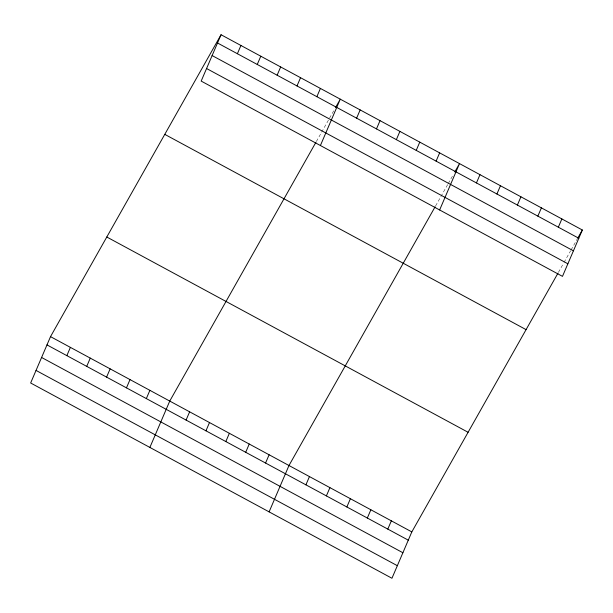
<?xml version="1.0" encoding="UTF-8"?>
<svg xmlns="http://www.w3.org/2000/svg" width="613" height="613" viewBox="0 0 613 613"><rect width="100%" height="100%" fill="white"/><g stroke="black" fill="none" stroke-linecap="round" stroke-linejoin="round"><path stroke-width="0.46" stroke-dasharray="3.06 2.3" d="M316.362 141.511L334.185 109.965M435.59 205.953L447.781 184.367M448.256 183.532L452.946 175.234M558.435 272.348L563.592 263.215M564.06 262.379L570.626 250.755M571.094 249.928L577.193 239.131"/><path stroke-width="0.92" d="M221.048 34.734L201.179 81.092L562.481 276.363L582.35 230.005L221.048 34.734L50.519 336.637L30.65 382.995L391.952 578.266L411.821 531.908L557.968 273.176M66.855 355.632L70.388 347.379M86.724 366.375L90.264 358.115M237.384 53.729L240.924 45.469M106.593 377.11L110.133 368.857M257.253 64.465L260.793 56.212M126.47 387.853L130.002 379.6M277.13 75.207L280.662 66.955M146.338 398.596L149.879 390.335M296.999 85.95L300.539 77.69M149.879 447.436L169.747 401.078L315.894 142.346M316.867 96.685L320.407 88.433M186.084 420.074L189.624 411.821M320.407 145.534L340.276 99.168L335.587 107.474M205.953 430.816L209.493 422.556M356.613 118.163L360.153 109.911M225.822 441.552L229.362 433.299M376.482 128.906L380.022 120.654M245.698 452.294L249.238 444.034M396.358 139.649L399.891 131.389M265.567 463.03L269.107 454.777M416.227 150.384L419.767 142.132M269.107 511.878L288.976 465.52L435.123 206.78M436.096 161.127L439.636 152.867M305.91 484.837L309.45 476.585M439.636 209.968L459.505 163.61L454.815 171.916M326.384 495.902L329.924 487.649M476.447 182.935L479.979 174.674M346.858 506.966L350.398 498.714M496.921 193.999L500.453 185.739M367.333 518.031L370.873 509.778M517.387 205.064L520.927 196.804M387.807 529.096L391.347 520.843M537.862 216.128L541.402 207.868M558.336 227.193L561.876 218.933M577.661 238.304L582.35 230.005M217.515 42.987L578.81 238.258M212.121 55.561L573.423 250.832M206.573 68.518L567.868 263.789M164.774 134.362L526.077 329.633M106.792 237.009L468.094 432.28M50.519 336.637L411.821 531.908M46.979 344.897L408.281 540.16M41.592 357.471L402.894 552.742M36.037 370.421L397.339 565.692"/></g></svg>
